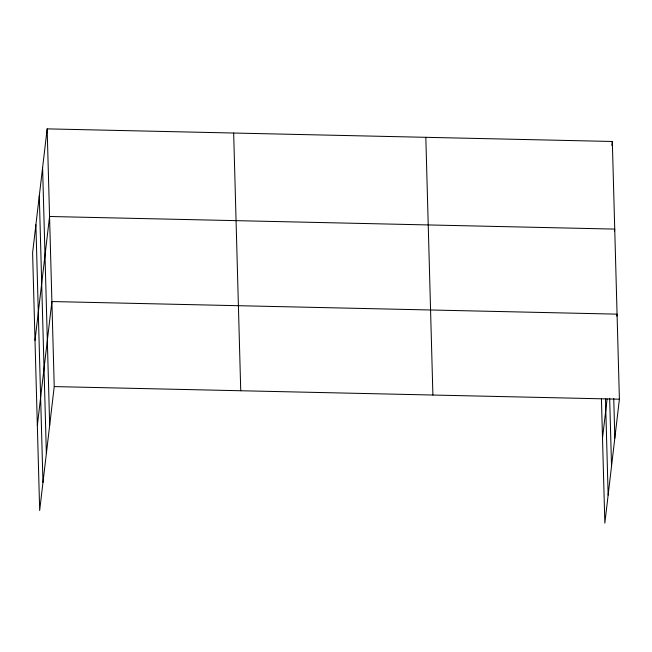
<?xml version="1.0" encoding="UTF-8"?>
<svg xmlns="http://www.w3.org/2000/svg" width="652" height="652" viewBox="0 0 652 652"><rect width="100%" height="100%" fill="white"/><g stroke="black" fill="none" stroke-linecap="round" stroke-linejoin="round"><path stroke-width="0.98" d="M47.156 128.868L32.6 252.805L39.674 510.524L54.23 386.587L47.156 128.868L612.326 141.476L619.4 399.195L604.844 523.132L601.421 398.6M35.004 340.425L49.568 216.488L614.73 229.096L614.494 231.093M37.343 425.479L51.899 301.542L617.069 314.15L616.833 316.147M611.861 145.461L612.326 141.476M602.505 438.087L607.093 399.065M54.23 386.587L619.4 399.195M613.744 398.625L614.828 438.111M609.669 398.331L611.535 466.164M605.496 398.885L608.137 495.08M425.821 137.311L432.895 395.039M233.66 133.024L240.735 390.752M42.592 167.776L49.666 425.503M39.291 195.836L46.365 453.564M35.893 224.744L42.967 482.472"/></g></svg>
